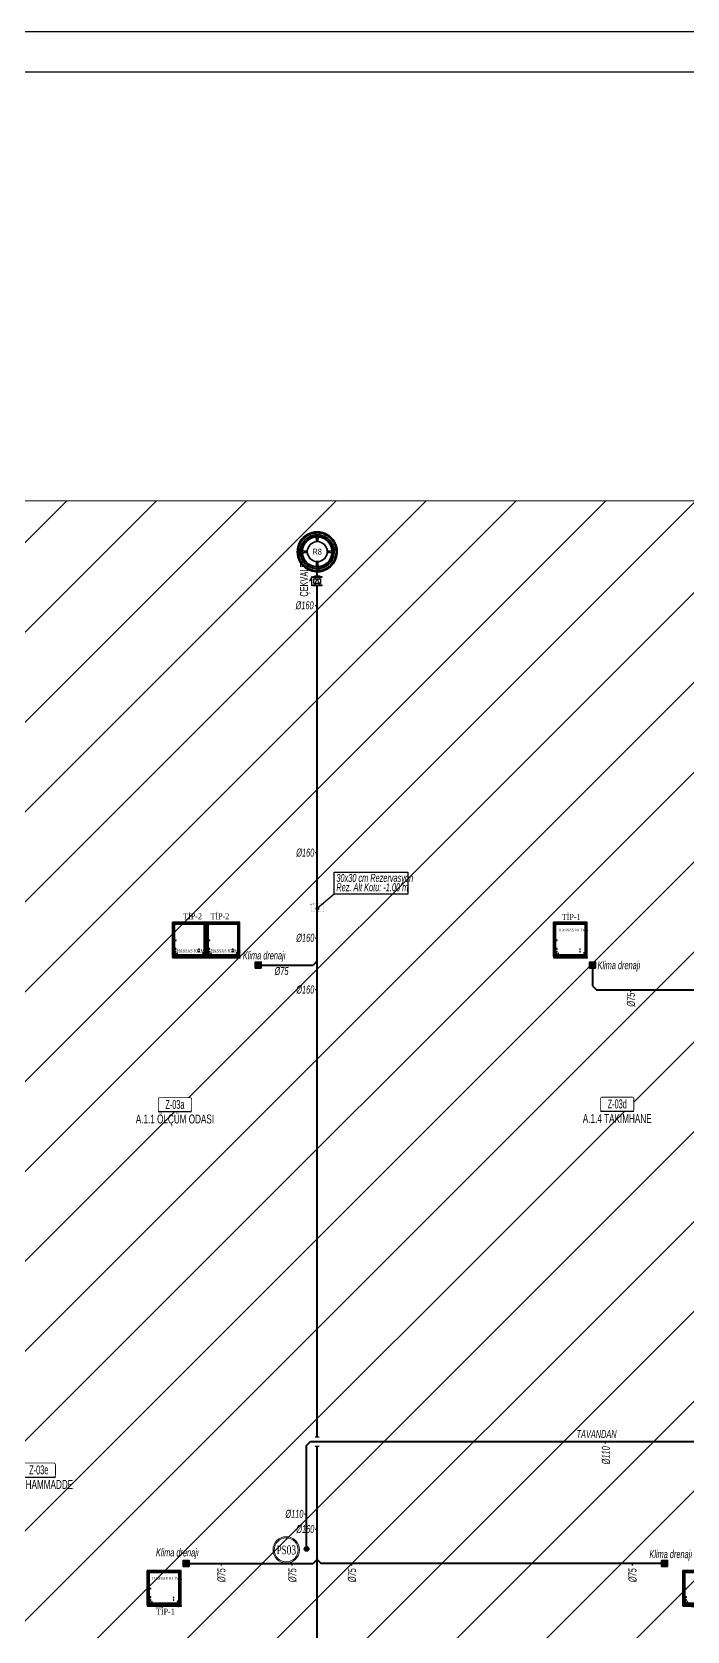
# Model space of a CAD drawing. Header units: centimetres. Extents: x 372964 to 529194, y 28783 to 59011.
# Drawn here: x 490377 to 492013, y 55016 to 59011 of the extents above; entities that cross this region are included whole.
import ezdxf
from ezdxf.enums import TextEntityAlignment as Align

# ---------------------------------------------------------------- set-up
doc = ezdxf.new("R2010")
doc.units = ezdxf.units.CM
doc.linetypes.add('DOT', pattern=[0.25, 0, -0.25])
doc.layers.get('0').update_dxf_attribs({"lineweight": 9})
for name, color, linetype in [('-M-MAHAL-DEBILER', 7, 'Continuous'), ('-M-MAHAL-ETIKET-NOT', 7, 'Continuous'), ('-M-MAHAL-ETIKET-NOTM', 7, 'Continuous'), ('-M-MAHAL-ETK-', 7, 'Continuous'), ('-M-MAHAL-HAVA-DEGISIM', 7, 'Continuous'), ('-M-MAHAL-NO', 7, 'Continuous'), ('-M-MAHAL-NOM', 7, 'Continuous')]:
    doc.layers.add(name, color=color, linetype=linetype)
for name, color, linetype, lineweight in [('0-KRCN REZ.', 4, 'Continuous', 30), ('0-KRCN-HVL-SANTRAL', 11, 'Continuous', 30), ('0-KRCN-SHT-PİSSU-BORU', 220, 'PISSU_LINE50', 40), ('0-KRCN-SHT-ROGAR', 151, 'Continuous', 35), ('0-KRCN-SHT-SÜZGEÇBANYO', 171, 'Continuous', 35), ('0-KRCN-SHT-YAZI-KOLADI-PİSSU', 1, 'Continuous', 35), ('0-KRCN-SHT-YAZI-ÇAP-PİSSU', 41, 'Continuous', 30), ('0-KRCN-SHT-ÇEKVALF', 4, 'Continuous', 25), ('0-KRCN-Z-ANTET', 71, 'Continuous', 30), ('0-MEKANİK İSTERLER', 6, 'Continuous', 25), ('0-MEKANİK NOTLAR', 4, 'Continuous', 25)]:
    doc.layers.add(name, color=color, linetype=linetype, lineweight=lineweight)
doc.styles.add('-M-ISSO-TEXT-TTF', font='ARIALN.TTF')
doc.styles.add('-M-MHLETK-NOT', font='romans.shx', dxfattribs={"width": 0.7})
doc.styles.add('-M-MHLETK-TEXT', font='ARIALN.TTF', dxfattribs={"width": 0.7})
doc.styles.add('MUF', font='isocpeur.ttf')
doc.styles.add('style2', font='ARIALN.TTF', dxfattribs={"height": 0.1})
doc.styles.add('TROMANT', font='arial.ttf', dxfattribs={"width": 0.8})
doc.styles.add('YAZI', font='times.ttf')
doc.styles.add('ÇAP-2', font='ARIALNBI.TTF')
doc.linetypes.add('PISSU_LINE50', pattern='A,50,-10,["C",MUF,S=10,R=0,X=1,Y=-5],0', length=60)

# ---------------------------------------------------------------- blocks, each defined once
blk = doc.blocks.new('M-MHLETK-YNG')
at = {"layer": '-M-MAHAL-ETIKET-NOTM', "color": 3, "style": '-M-ISSO-TEXT-TTF', "width": 0.8, "flags": 8}
blk.add_attdef('MAH-ADI2', text='', height=1.11, dxfattribs=at).set_placement((0, -2.55), align=Align.MIDDLE_CENTER)
at = {"layer": '-M-MAHAL-HAVA-DEGISIM', "style": '-M-MHLETK-NOT', "width": 0.5, "flags": 8}
blk.add_attdef('HAVADEG', text='', height=0.6, dxfattribs=at).set_placement((0, 3.61), align=Align.MIDDLE_CENTER)
blk.add_wipeout([(-2.08, 1.74), (2.08, 1.74), (2.08, 0), (-2.08, 0)]).dxf.layer = '-M-MAHAL-ETK-'
at = {"layer": '-M-MAHAL-ETK-', "color": 0}
for p, q in [((-2.08, 0), (2.08, 0)), ((-1.16, 0), (-1.16, 0))]:
    blk.add_line(p, q, dxfattribs=at)
blk.add_lwpolyline([(-1.88, 1.74, 0.1, 0.1, 0), (1.88, 1.74, 0.1, 0.1, -0.414214), (2.08, 1.54, 0.1, 0.1, 0), (2.08, 0.2, 0.1, 0.1, -0.414214), (1.88, 0, 0.1, 0.1, 0), (-1.88, 0, 0.1, 0.1, -0.414214), (-2.08, 0.2, 0.1, 0.1, 0), (-2.08, 1.54, 0.1, 0.1, -0.414214)], format="xyseb", close=True, dxfattribs=at)
at = {"layer": '-M-MAHAL-DEBILER', "color": 4, "style": '-M-MHLETK-NOT', "width": 0.5, "flags": 8}
blk.add_attdef('DEBIS', text='', height=0.4, dxfattribs=at).set_placement((-2.17, 2.15), align=Align.MIDDLE_CENTER)
at = {"layer": '-M-MAHAL-DEBILER', "color": 191, "style": '-M-MHLETK-NOT', "width": 0.5, "flags": 8}
blk.add_attdef('DEBIR', text='', height=0.4, dxfattribs=at).set_placement((-1.61, 2.15), align=Align.MIDDLE_CENTER)
at = {"layer": '-M-MAHAL-DEBILER', "color": 31, "style": '-M-MHLETK-NOT', "width": 0.5, "flags": 8}
blk.add_attdef('DEBIF', text='', height=0.4, dxfattribs=at).set_placement((1.59, 2.15), align=Align.MIDDLE_CENTER)
at = {"layer": '-M-MAHAL-DEBILER', "color": 1, "style": '-M-MHLETK-NOT', "width": 0.5, "flags": 8}
blk.add_attdef('DEBIE', text='', height=0.4, dxfattribs=at).set_placement((2.32, 2.15), align=Align.MIDDLE_CENTER)
at = {"layer": '-M-MAHAL-ETIKET-NOT', "color": 3}
for tag, height, style, width, flags, p in [('KIS', 0.04, '-M-MHLETK-NOT', 0.5, 9, (-2.59, 1.62)), ('ALAN', 0.04, '-M-MHLETK-NOT', 0.5, 9, (-2.58, 1.56)), ('RH', 0.04, '-M-MHLETK-NOT', 0.5, 9, (-2.39, 1.62)), ('YUKSEKLIK', 0.04, '-M-MHLETK-NOT', 0.5, 9, (-2.32, 1.56)), ('YAZ', 0.04, '-M-MHLETK-NOT', 0.5, 9, (-2.18, 1.62)), ('MAH-ADI', 1.11, '-M-ISSO-TEXT-TTF', 0.8, 8, (0, -0.93))]:
    blk.add_attdef(tag, text='', height=height, dxfattribs=dict(at, style=style, width=width, flags=flags)).set_placement(p, align=Align.MIDDLE_CENTER)
at = {"layer": '-M-MAHAL-ETIKET-NOT', "color": 3, "style": '-M-MHLETK-NOT', "width": 0.5, "flags": 9}
for tag, p, height in [('HL', (-2.62, 1.49), 0.0286), ('KLKTR', (-2.62, 1.42), 0.04), ('RDY-BOY1', (-2.61, 1.37), 0.0286), ('RDY-BOY2', (-2.61, 1.32), 0.0286), ('RDY-BOY3', (-2.61, 1.27), 0.0286), ('RDY-BOY4', (-2.61, 1.22), 0.0286), ('KON-BOY1', (-2.61, 1.14), 0.0286), ('KON-BOY2', (-2.61, 1.09), 0.0286), ('KON-BOY3', (-2.61, 1.04), 0.0286), ('FCU-TIP1', (-2.61, 0.96), 0.0286), ('FCU-TIP2', (-2.61, 0.91), 0.0286), ('FCU-TIP3', (-2.61, 0.86), 0.0286), ('VRV-TIP1', (-2.61, 0.76), 0.0286), ('VRV-TIP2', (-2.61, 0.71), 0.0286), ('HLA', (-2.52, 1.49), 0.0286), ('FCU-ADET1', (-2.52, 0.96), 0.0286), ('FCU-ADET2', (-2.52, 0.91), 0.0286), ('FCU-ADET3', (-2.52, 0.86), 0.0286), ('VRV-ADET1', (-2.52, 0.76), 0.0286), ('VRV-ADET2', (-2.52, 0.71), 0.0286), ('RDY-TIP1', (-2.5, 1.37), 0.0286), ('RDY-TIP2', (-2.5, 1.32), 0.0286), ('RDY-TIP3', (-2.5, 1.27), 0.0286), ('RDY-TIP4', (-2.5, 1.22), 0.0286), ('KON-TIP1', (-2.5, 1.14), 0.0286), ('KON-TIP2', (-2.5, 1.09), 0.0286), ('KON-TIP3', (-2.5, 1.04), 0.0286), ('FCU-KAP1', (-2.4, 0.96), 0.0286), ('FCU-KAP2', (-2.4, 0.91), 0.0286), ('FCU-KAP3', (-2.4, 0.86), 0.0286), ('VRV-KAP1', (-2.4, 0.76), 0.0286), ('VRV-KAP2', (-2.4, 0.71), 0.0286), ('RDY-ADET1', (-2.39, 1.37), 0.0286), ('RDY-ADET2', (-2.39, 1.32), 0.0286), ('RDY-ADET3', (-2.39, 1.27), 0.0286), ('RDY-ADET4', (-2.39, 1.22), 0.0286), ('KON-ADET1', (-2.39, 1.14), 0.0286), ('KON-ADET2', (-2.39, 1.09), 0.0286), ('KON-ADET3', (-2.39, 1.04), 0.0286), ('FCU-DUY1', (-2.27, 0.96), 0.0286), ('FCU-DUY2', (-2.27, 0.91), 0.0286), ('FCU-DUY3', (-2.27, 0.86), 0.0286), ('VRV-DUY1', (-2.27, 0.76), 0.0286), ('VRV-DUY2', (-2.27, 0.71), 0.0286), ('RDY-ISI1', (-2.27, 1.37), 0.0286), ('RDY-ISI2', (-2.27, 1.32), 0.0286), ('RDY-ISI3', (-2.27, 1.27), 0.0286), ('RDY-ISI4', (-2.27, 1.22), 0.0286), ('KON-ISI1', (-2.27, 1.14), 0.0286), ('KON-ISI2', (-2.27, 1.09), 0.0286), ('KON-ISI3', (-2.27, 1.04), 0.0286), ('SHG', (-2.23, 1.49), 0.0286), ('AHU', (-2.23, 1.44), 0.0286), ('FCU-SOG1', (-2.15, 0.96), 0.0286), ('FCU-SOG2', (-2.15, 0.91), 0.0286), ('FCU-SOG3', (-2.15, 0.86), 0.0286), ('VRV-SOG1', (-2.15, 0.76), 0.0286), ('VRV-SOG2', (-2.15, 0.71), 0.0286), ('LHG', (-2.13, 1.49), 0.0286), ('RDY-BNP1', (-2.1, 1.37), 0.0286), ('RDY-BNP2', (-2.1, 1.32), 0.0286), ('RDY-BNP3', (-2.1, 1.27), 0.0286), ('RDY-BNP4', (-2.1, 1.22), 0.0286), ('KON-BNP1', (-2.1, 1.14), 0.0286), ('KON-BNP2', (-2.1, 1.09), 0.0286), ('KON-BNP3', (-2.1, 1.04), 0.0286), ('HG', (-2.04, 1.49), 0.0286), ('FCU-ISI1', (-2.04, 0.96), 0.0286), ('FCU-ISI2', (-2.04, 0.91), 0.0286), ('FCU-ISI3', (-2.04, 0.86), 0.0286), ('VRV-ISI1', (-2.04, 0.76), 0.0286), ('VRV-ISI2', (-2.04, 0.71), 0.0286), ('HGA', (-1.96, 1.49), 0.0286), ('EF', (-1.96, 1.44), 0.0286), ('RDY-BNK1', (-1.96, 1.37), 0.0286), ('RDY-BNK2', (-1.96, 1.32), 0.0286), ('RDY-BNK3', (-1.96, 1.27), 0.0286), ('RDY-BNK4', (-1.96, 1.22), 0.0286), ('KON-BNK1', (-1.96, 1.14), 0.0286), ('KON-BNK2', (-1.96, 1.09), 0.0286), ('KON-BNK3', (-1.96, 1.04), 0.0286), ('FCU-DEBI1', (-1.95, 0.96), 0.0286), ('FCU-DEBI2', (-1.95, 0.91), 0.0286), ('FCU-DEBI3', (-1.95, 0.86), 0.0286), ('VRV-DEBI1', (-1.95, 0.76), 0.0286), ('VRV-DEBI2', (-1.95, 0.71), 0.0286), ('FCU-BNP1', (-1.83, 0.96), 0.0286), ('FCU-BNP2', (-1.83, 0.91), 0.0286), ('FCU-BNP3', (-1.83, 0.86), 0.0286), ('VRV-BNP1', (-1.83, 0.76), 0.0286), ('VRV-BNP2', (-1.83, 0.71), 0.0286), ('FCU-BNK1', (-1.61, 0.96), 0.0286), ('FCU-BNK2', (-1.61, 0.91), 0.0286), ('FCU-BNK3', (-1.61, 0.86), 0.0286), ('VRV-BNK1', (-1.61, 0.76), 0.0286), ('VRV-BNK2', (-1.61, 0.71), 0.0286)]:
    blk.add_attdef(tag, p, '', height=height, dxfattribs=at)
at = {"layer": '-M-MAHAL-HAVA-DEGISIM', "style": '-M-MHLETK-NOT', "width": 0.5, "flags": 8}
blk.add_attdef('HAVA', text='', height=0.6, dxfattribs=at).set_placement((0, 2.4), align=Align.MIDDLE_CENTER)
at = {"layer": '-M-MAHAL-NO', "color": 7, "style": '-M-MHLETK-TEXT', "width": 0.6, "flags": 8}
blk.add_attdef('MAH-NO', text='', height=1.11, dxfattribs=at).set_placement((0, 0.89), align=Align.MIDDLE_CENTER)
at = {"layer": '-M-MAHAL-NOM', "color": 7, "style": '-M-MHLETK-TEXT', "width": 0.6, "flags": 8}
blk.add_attdef('MAH-NOM', text='', height=1.11, dxfattribs=at).set_placement((0, 0.89), align=Align.MIDDLE_CENTER)
blk = doc.blocks.new('G$CD316F46C')
at = {"layer": '0-KRCN-SHT-ROGAR'}
for p, q in [((-26.1, 37.9), (-27.8, 40.4)), ((-24.8, 38.7), (-26.4, 41.3)), ((-22, 40.4), (-23.4, 43)), ((-20.6, 41.1), (-22, 43.8)), ((-17.7, 42.4), (-18.9, 45.2)), ((-16.3, 43), (-17.3, 45.8)), ((-13.2, 44), (-14.1, 46.9)), ((-11.7, 44.4), (-12.5, 47.4)), ((-8.6, 45.1), (-9.1, 48.1)), ((-7.1, 45.4), (-7.5, 48.4)), ((-3.9, 45.8), (-4.1, 48.8)), ((-2.3, 45.9), (-2.5, 48.9)), ((0.9, 45.9), (1, 48.9)), ((2.4, 45.8), (2.6, 48.8)), ((5.6, 45.5), (6, 48.5)), ((7.2, 45.3), (7.6, 48.3)), ((10.3, 44.7), (11, 47.6)), ((11.8, 44.3), (12.6, 47.2)), ((14.9, 43.3), (15.9, 46.2)), ((16.3, 42.8), (17.4, 45.6)), ((19.3, 41.5), (20.6, 44.2)), ((20.7, 40.8), (22, 43.5)), ((23.5, 39.2), (25, 41.8)), ((24.8, 38.4), (26.4, 40.9)), ((-45.7, 2.7), (-48.7, 2.8)), ((-45.6, 4.2), (-48.6, 4.5)), ((-45.2, 7.4), (-48.2, 7.9)), ((-44.9, 8.9), (-47.9, 9.5)), ((-44.2, 12.1), (-47.1, 12.8)), ((-43.8, 13.5), (-46.7, 14.4)), ((-42.8, 16.6), (-45.6, 17.7)), ((-42.2, 18), (-45, 19.2)), ((-40.8, 20.9), (-43.5, 22.3)), ((-40.1, 22.3), (-42.8, 23.8)), ((-39.1, 24.2), (-41.6, 25.7)), ((-38.2, 25.5), (-40.7, 27.1)), ((-36.4, 28.1), (-38.8, 29.9)), ((-35.4, 29.3), (-37.7, 31.2)), ((-33.3, 31.7), (-35.5, 33.8)), ((-32.2, 32.8), (-34.3, 35)), ((-29.8, 35), (-31.8, 37.3)), ((-28.6, 36), (-30.5, 38.3)), ((27.4, 36.6), (29.2, 38.9)), ((28.6, 35.6), (30.5, 37.9)), ((31, 33.5), (33.1, 35.7)), ((32.1, 32.4), (34.3, 34.5)), ((34.3, 30), (36.6, 32)), ((35.3, 28.8), (37.6, 30.7)), ((37.2, 26.2), (39.7, 28)), ((38.1, 25), (40.6, 26.6)), ((39.7, 22.2), (42.3, 23.6)), ((40.4, 20.8), (43.1, 22.2)), ((41.7, 17.9), (44.5, 19.1)), ((42.3, 16.5), (45.1, 17.5)), ((43.3, 13.4), (46.2, 14.3)), ((43.8, 11.9), (46.7, 12.7)), ((44.5, 8.8), (47.4, 9.3)), ((44.7, 7.3), (47.7, 7.7)), ((45.1, 4.1), (48.1, 4.3)), ((45.2, 2.5), (48.2, 2.7)), ((-45.7, -0.6), (-48.7, -0.6)), ((-45.7, -2.1), (-48.7, -2.3)), ((-45.4, -5.3), (-48.4, -5.7)), ((-45.1, -6.8), (-48.1, -7.3)), ((-44.5, -10), (-47.5, -10.7)), ((-44.1, -11.5), (-47, -12.3)), ((-43.2, -14.6), (-46, -15.5)), ((-42.7, -16), (-45.5, -17.1)), ((-41.4, -19), (-44.1, -20.2)), ((-40.7, -20.3), (-43.4, -21.7)), ((-39.1, -23.2), (-41.7, -24.7)), ((-38.3, -24.5), (-40.8, -26.1)), ((-36.5, -27.1), (-38.9, -28.9)), ((-35.5, -28.3), (-37.8, -30.2)), ((-33.4, -30.7), (-35.6, -32.8)), ((-32.3, -31.8), (-34.4, -34)), ((-29.9, -34), (-31.9, -36.3)), ((-28.8, -35), (-30.6, -37.4)), ((-26.2, -36.9), (-27.9, -39.4)), ((-24.9, -37.8), (-26.5, -40.3)), ((-22.1, -39.4), (-23.6, -42.1)), ((23.3, -38.4), (24.9, -41)), ((24.7, -37.6), (26.3, -40.1)), ((27.3, -35.8), (29.1, -38.2)), ((28.5, -34.8), (30.4, -37.1)), ((30.9, -32.7), (33, -34.9)), ((32, -31.6), (34.2, -33.7)), ((34.2, -29.3), (36.5, -31.2)), ((35.2, -28.1), (37.5, -30)), ((37.1, -25.5), (39.6, -27.2)), ((38, -24.2), (40.5, -25.8)), ((40.1, -20.5), (42.8, -21.9)), ((40.8, -19.1), (43.5, -20.4)), ((42.1, -16.1), (44.9, -17.2)), ((42.6, -14.7), (45.5, -15.7)), ((43.6, -11.6), (46.5, -12.4)), ((44, -10.1), (46.9, -10.8)), ((44.6, -7), (47.6, -7.5)), ((44.8, -5.4), (47.8, -5.8)), ((45.2, -0.7), (48.2, -0.8)), ((45.2, -2.2), (48.2, -2.4)), ((-20.8, -40.2), (-22.1, -42.8)), ((-17.8, -41.5), (-19, -44.3)), ((-16.4, -42.1), (-17.5, -44.9)), ((-13.4, -43.1), (-14.2, -46)), ((-11.9, -43.5), (-12.6, -46.4)), ((-8.7, -44.2), (-9.3, -47.2)), ((-7.2, -44.5), (-7.7, -47.5)), ((-4, -44.9), (-4.3, -47.9)), ((-2.5, -45), (-2.6, -48)), ((0.7, -45), (0.8, -48)), ((2.3, -45), (2.5, -48)), ((5.5, -44.7), (5.9, -47.7)), ((7, -44.5), (7.5, -47.4)), ((10.2, -43.8), (10.9, -46.8)), ((11.7, -43.5), (12.5, -46.4)), ((14.7, -42.5), (15.7, -45.3)), ((16.2, -42), (17.3, -44.8)), ((19.1, -40.7), (20.4, -43.4)), ((20.5, -40), (21.9, -42.7))]:
    blk.add_line(p, q, dxfattribs=at)
at = {"layer": '0-KRCN-SHT-ROGAR', "color": 120}
for p, q in [((-24.9, 2), (-32.9, 2)), ((-1.7, 24.9), (-1.7, 33.1)), ((1.4, 25), (1.4, 33.1)), ((24.9, 1.9), (32.4, 1.9)), ((-25, -1.1), (-32.9, -1.1)), ((-1.8, -24.9), (-1.8, -32.2)), ((1.3, -25), (1.3, -32.2)), ((25, -1.2), (32.4, -1.2))]:
    blk.add_line(p, q, dxfattribs=at)
blk.add_circle((0, 0), 25, dxfattribs=at)
at = {"layer": '0-KRCN-SHT-ROGAR'}
for radius, start, end in [(50, 329.911, 149.911), (42.5, 329.911, 149.911), (48.5, 122.6265, 124.5734), (48.5, 116.6265, 118.5734), (48.5, 110.6265, 112.5734), (48.5, 104.6265, 106.5734), (48.5, 98.6265, 100.5734), (48.5, 92.6265, 94.5734), (48.5, 86.6265, 88.5734), (48.5, 80.6265, 82.5734), (48.5, 74.6265, 76.5734), (48.5, 68.6265, 70.5734), (48.5, 62.6265, 64.5734), (48.5, 56.6265, 58.5734), (50, 149.911, 329.911), (48.5, 175.2486, 177.1955), (48.5, 169.2486, 171.1955), (48.5, 163.2486, 165.1955), (48.5, 157.2486, 159.1955), (48.5, 151.2486, 153.1955), (42.5, 149.911, 329.911), (48.5, 146.6265, 148.5734), (38.7, 149.911, 329.911), (48.5, 140.6265, 142.5734), (37.2, 149.911, 329.911), (48.5, 134.6265, 136.5734), (48.5, 128.6265, 130.5734), (48.5, 50.6265, 52.5734), (48.5, 44.6265, 46.5734), (48.5, 38.6265, 40.5734), (48.5, 32.6265, 34.5734), (48.5, 26.6265, 28.5734), (48.5, 20.6265, 22.5734), (48.5, 14.6265, 16.5734), (48.5, 8.6265, 10.5734), (48.5, 2.6265, 4.5734), (48.5, 181.2486, 183.1955), (48.5, 187.2486, 189.1955), (48.5, 193.2486, 195.1955), (48.5, 199.2486, 201.1955), (48.5, 205.2486, 207.1955), (48.5, 211.2486, 213.1955), (48.5, 217.2486, 219.1955), (48.5, 223.2486, 225.1955), (48.5, 229.2486, 231.1955), (48.5, 235.2486, 237.1955), (48.5, 307.2486, 309.1955), (48.5, 313.2486, 315.1955), (48.5, 319.2486, 321.1955), (48.5, 325.2486, 327.1955), (48.5, 332.6265, 334.5734), (48.5, 338.6265, 340.5734), (48.5, 344.6265, 346.5734), (48.5, 350.6265, 352.5734), (48.5, 356.6265, 358.5734), (48.5, 241.2486, 243.1955), (48.5, 247.2486, 249.1955), (48.5, 253.2486, 255.1955), (48.5, 259.2486, 261.1955), (48.5, 265.2486, 267.1955), (48.5, 271.2486, 273.1955), (48.5, 277.2486, 279.1955), (48.5, 283.2486, 285.1955), (48.5, 289.2486, 291.1955), (48.5, 295.2486, 297.1955), (48.5, 301.2486, 303.1955)]:
    blk.add_arc((-0.3, 0.4), radius, start, end, dxfattribs=at)
at = {"layer": '0-KRCN-SHT-ROGAR', "color": 120}
for centre, radius, start, end in [((-32.9, 6.5), 4.52, 198.0512, 269.911), ((-0.3, 0.4), 38.7, 329.911, 149.911), ((-0.3, 0.4), 37.2, 329.911, 149.911), ((-6.2, 33.1), 4.52, 359.911, 71.7708), ((5.9, 33), 4.52, 108.3327, 179.911), ((32.4, 6.4), 4.52, 269.911, 341.7708), ((-32.9, -5.6), 4.52, 89.911, 161.4893), ((-6.3, -32.2), 4.52, 288.0512, 359.911), ((5.8, -32.2), 4.52, 179.911, 251.4893), ((32.4, -5.7), 4.52, 18.3327, 89.911)]:
    blk.add_arc(centre, radius, start, end, dxfattribs=at)
blk = doc.blocks.new('G$CAA6DA624')
at = {"layer": '0-KRCN-SHT-YAZI-ÇAP-PİSSU', "linetype": 'Continuous'}
blk.add_lwpolyline([(0, 54.6), (184, 54.6), (184, -0.1), (0, 0)], close=True, dxfattribs=at)
at = {"layer": '0-KRCN-SHT-YAZI-ÇAP-PİSSU', "linetype": 'Continuous', "style": 'ÇAP-2', "width": 0.7}
for s, p in [('30x30 cm Rezervasyon', (5.1, 30.7)), ('Rez. Alt Kotu: -1.00 m', (5.1, 7.4))]:
    blk.add_text(s, height=20, dxfattribs=at).set_placement(p)
blk = doc.blocks.new('G$CADAFA931')
blk.add_wipeout([(-2, 4.8), (-1.7, 4.8), (-1.7, 7.5), (0, 7.5), (0, 3.7), (2.2, 3.7), (2.2, 5.6), (9.8, 5.6), (9.8, 3.7), (12, 3.7), (12, 7.5), (13.7, 7.5), (13.7, 4.8), (14, 4.8), (14, -4.8), (13.7, -4.8), (13.7, -7.5), (12, -7.5), (12, -3.7), (9.8, -3.7), (9.8, -5.6), (2.2, -5.6), (2.2, -3.7), (0, -3.7), (0, -7.5), (-1.7, -7.5), (-1.7, -4.8), (-2, -4.8)]).dxf.layer = '0-KRCN-SHT-ÇEKVALF'
at = {"layer": '0-KRCN-SHT-ÇEKVALF'}
for p, q in [((2.2, 3.7), (0, 3.7)), ((2.2, 3.7), (9.8, 0)), ((9.8, 0), (2.2, -3.7)), ((12, 3.7), (9.8, 3.7)), ((-1.7, -9.2), (13.7, -9.2)), ((2.2, -3.7), (0, -3.7)), ((13.7, -9.2), (5.5, -12.8)), ((9.8, 0), (9.8, 0)), ((12, -3.7), (9.8, -3.7))]:
    blk.add_line(p, q, dxfattribs=at)
for points in [[(-1.7, 4.8), (-2, 4.8), (-2, -4.8), (-1.7, -4.8)], [(5.2, -5.6), (9.8, -5.6), (9.8, 5.6), (2.2, 5.6), (2.2, -5.6), (5.2, -5.6)], [(13.7, 4.8), (14, 4.8), (14, -4.8), (13.7, -4.8)]]:
    blk.add_lwpolyline(points, dxfattribs=at)
for points in [[(-1.7, 7.5), (-1.7, -7.5), (0, -7.5), (0, 7.5)], [(12, 7.5), (12, -7.5), (13.7, -7.5), (13.7, 7.5)]]:
    blk.add_lwpolyline(points, close=True, dxfattribs=at)
blk = doc.blocks.new('A$C354C280E')
at = {"layer": '0-KRCN-SHT-YAZI-KOLADI-PİSSU', "color": 6, "lineweight": 20}
for radius in [22, 20]:
    blk.add_circle((0, 0), radius, dxfattribs=at)
at = {"layer": '0-KRCN-SHT-YAZI-KOLADI-PİSSU', "color": 6, "style": 'YAZI', "width": 0.7}
blk.add_text('PS', height=14, rotation=360, dxfattribs=at).set_placement((0.6, 0), align=Align.MIDDLE_RIGHT)
blk.add_attdef('99', text='', height=14, rotation=360, dxfattribs=at).set_placement((0.6, 0), align=Align.MIDDLE_LEFT)
blk = doc.blocks.new('SE2')
at = {"layer": '0-KRCN-HVL-SANTRAL', "color": 7, "linetype": 'Continuous'}
for p, q in [((270.7, 172.9), (270.7, 258.3)), ((270.7, 258.3), (270.9, 258.3)), ((273, 258.5), (270.9, 258.5)), ((270.9, 258.5), (270.9, 258.4)), ((273, 258.4), (270.9, 258.4)), ((270.9, 258.3), (270.9, 258.3)), ((270.9, 258.3), (273, 258.3)), ((270.9, 172.9), (270.9, 258.3)), ((273, 258.3), (273, 254.7)), ((273, 254.7), (273, 254.7)), ((273, 254.7), (273, 254.7)), ((273, 254.7), (273.2, 254.7)), ((273, 176.2), (273, 254.7)), ((273.1, 254.8), (273.1, 258.3)), ((273.1, 254.8), (273.2, 254.8)), ((273.2, 258.3), (273.3, 258.3)), ((273.2, 254.8), (273.2, 258.3)), ((273.2, 256.8), (273.3, 256.8)), ((273.9, 256.3), (273.2, 256.3)), ((352.7, 255.9), (273.2, 255.9)), ((273.2, 254.7), (273.2, 254.8)), ((273.2, 254.7), (273.2, 176.2)), ((275.8, 253.3), (273.2, 253.3)), ((273.3, 256.8), (273.3, 258.3)), ((352.6, 258.3), (273.3, 258.3)), ((273.3, 258.3), (273.3, 256.8)), ((352.6, 256.8), (273.3, 256.8)), ((273.4, 258.5), (352.5, 258.5)), ((273.4, 256.6), (273.4, 256.6)), ((352.5, 256.6), (273.4, 256.6)), ((275.9, 253.3), (273.6, 253.3)), ((273.6, 253.3), (273.6, 177.3)), ((273.9, 256.5), (273.9, 256.6)), ((351.9, 256.5), (273.9, 256.5)), ((273.9, 256.2), (273.9, 256.5)), ((351.9, 256.2), (273.9, 256.2)), ((274.2, 256.6), (274.2, 256.5)), ((274.2, 256.5), (351.6, 256.5)), ((276.1, 254), (275.8, 254)), ((275.8, 254), (275.8, 253.3)), ((275.9, 177.3), (275.9, 253.3)), ((276.1, 253.7), (276.1, 254)), ((276.1, 253.7), (349.7, 253.7)), ((276.1, 253.3), (276.1, 253.7)), ((349.7, 253.3), (276.1, 253.3)), ((349.7, 254), (350, 254)), ((349.7, 253.7), (349.7, 254)), ((349.7, 253.3), (349.7, 253.7)), ((352.3, 253.3), (349.9, 253.3)), ((349.9, 253.3), (349.9, 177.3)), ((350, 254), (350, 253.3)), ((352.7, 253.3), (350, 253.3)), ((351.6, 256.5), (351.6, 256.6)), ((351.9, 256.6), (351.9, 256.5)), ((351.9, 256.2), (351.9, 256.5)), ((352.7, 256.3), (351.9, 256.3)), ((352.3, 177.3), (352.3, 253.3)), ((352.5, 256.6), (352.5, 256.6)), ((352.7, 258.3), (352.6, 258.3)), ((352.6, 258.3), (352.6, 256.8)), ((352.6, 256.8), (352.6, 258.3)), ((352.7, 256.8), (352.6, 256.8)), ((352.7, 254.8), (352.7, 258.3)), ((352.7, 254.7), (352.7, 254.8)), ((352.8, 254.8), (352.7, 254.8)), ((352.9, 254.7), (352.7, 254.7)), ((352.7, 254.7), (352.7, 176.2)), ((354.9, 258.3), (352.8, 258.3)), ((352.8, 258.3), (352.8, 254.7)), ((352.8, 254.8), (352.8, 258.3)), ((352.9, 254.7), (352.8, 254.7)), ((352.9, 258.5), (354.9, 258.5)), ((352.9, 258.4), (354.9, 258.4)), ((352.9, 254.7), (352.9, 254.7)), ((352.9, 176.2), (352.9, 254.7)), ((354.9, 258.5), (354.9, 258.4)), ((354.9, 172.9), (354.9, 258.3)), ((354.9, 258.3), (354.9, 258.3)), ((355.1, 258.3), (354.9, 258.3)), ((355.1, 172.9), (355.1, 258.3)), ((270.7, 172.9), (270.9, 172.9)), ((270.9, 172.8), (270.9, 172.9)), ((270.9, 172.8), (272.7, 172.8)), ((270.9, 172.7), (270.9, 172.8)), ((272.8, 172.8), (270.9, 172.8)), ((270.9, 172.7), (272.7, 172.7)), ((272.8, 174.5), (272.8, 172.8)), ((273.2, 174.5), (272.8, 174.5)), ((272.8, 174.4), (273.8, 174.3)), ((273, 174.3), (272.8, 174.3)), ((273.7, 174.3), (272.8, 174.3)), ((272.8, 172.9), (272.8, 174.1)), ((272.9, 172.9), (272.9, 174.1)), ((273, 176.2), (273.2, 176.2)), ((273, 176.2), (273, 176.2)), ((273.2, 176.2), (273, 176.2)), ((273, 174.3), (273.6, 174.3)), ((273, 174.2), (273.6, 174.2)), ((273.2, 177.3), (275.8, 177.3)), ((273.2, 176.2), (273.2, 176.2)), ((273.2, 176.2), (273.2, 174.5)), ((273.2, 174.8), (274, 174.7)), ((273.2, 173.5), (273.2, 171.9)), ((273.3, 173.5), (273.3, 171.9)), ((273.3, 171.8), (275.3, 169.5)), ((274, 173.7), (273.4, 173.7)), ((274, 173.6), (273.4, 173.6)), ((274.2, 173.5), (273.4, 173.5)), ((273.4, 173.5), (273.4, 171.9)), ((273.4, 171.9), (275.4, 169.6)), ((273.4, 171.9), (275.4, 169.7)), ((273.5, 173.8), (273.5, 173.7)), ((352.3, 173.8), (273.5, 173.8)), ((273.6, 177.3), (275.9, 177.3)), ((273.7, 174.3), (273.6, 174.3)), ((273.6, 174.3), (273.6, 174.2)), ((273.8, 173.5), (274, 173.5)), ((274, 174.7), (273.9, 174.4)), ((274, 174.7), (274.2, 174.7)), ((274, 173.6), (274, 173.7)), ((274, 173.7), (274.2, 173.7)), ((274, 173.5), (274, 173.6)), ((274.1, 173.5), (274.1, 173.6)), ((274.2, 173.6), (274.1, 173.6)), ((274.2, 174.7), (352.7, 174.7)), ((274.2, 174.7), (275, 174.7)), ((274.2, 174.7), (274.2, 174.5)), ((351.7, 174.5), (274.2, 174.5)), ((274.2, 174.5), (274.2, 174.5)), ((274.2, 173.7), (351.7, 173.7)), ((274.2, 173.7), (274.2, 173.5)), ((274.2, 173.5), (274.2, 173.5)), ((274.2, 173.5), (274.2, 173.5)), ((274.2, 173.5), (274.2, 173.5)), ((351.7, 173.5), (274.2, 173.5)), ((275, 174.5), (275, 174.7)), ((275.4, 174.5), (275.5, 174.5)), ((275.4, 169.7), (275.5, 169.7)), ((275.5, 169.7), (275.5, 169.7)), ((275.5, 169.7), (350.4, 169.7)), ((275.5, 169.7), (275.5, 169.5)), ((275.5, 169.6), (275.5, 169.6)), ((275.5, 169.6), (275.5, 169.5)), ((275.5, 169.5), (275.5, 169.5)), ((350.4, 169.5), (275.5, 169.5)), ((275.8, 176.6), (275.8, 177.3)), ((276.1, 176.6), (275.8, 176.6)), ((275.8, 169.5), (275.8, 169.3)), ((278.6, 169.3), (275.8, 169.3)), ((275.8, 169.3), (278.6, 169.3)), ((275.8, 169.3), (276.1, 169)), ((276.1, 177.3), (349.7, 177.3)), ((276.1, 177.3), (276.1, 176.9)), ((276.1, 176.9), (276.1, 176.6)), ((349.7, 176.9), (276.1, 176.9)), ((278.3, 169), (276.1, 169)), ((276.2, 169), (278.3, 169)), ((278.3, 169), (278.6, 169.3)), ((278.6, 169.3), (278.6, 169.5)), ((315.3, 169.5), (315.3, 169)), ((315.9, 169), (315.3, 169)), ((315.9, 169), (315.9, 169.5)), ((333.4, 169), (315.9, 169)), ((333.4, 169.5), (333.4, 169)), ((334, 169), (333.4, 169)), ((334, 169), (334, 169.5)), ((349.7, 177.3), (349.7, 176.9)), ((349.7, 176.9), (349.7, 176.6)), ((349.7, 176.6), (350, 176.6)), ((349.9, 177.3), (352.3, 177.3)), ((350, 177.3), (352.7, 177.3)), ((350, 176.6), (350, 177.3)), ((350.4, 169.7), (350.4, 169.5)), ((350.4, 169.7), (350.4, 169.7)), ((350.4, 169.7), (350.5, 169.7)), ((350.4, 169.6), (350.4, 169.5)), ((350.4, 169.6), (350.4, 169.6)), ((350.4, 169.5), (350.4, 169.5)), ((350.5, 169.6), (352.5, 171.9)), ((350.5, 169.7), (352.5, 171.9)), ((350.5, 169.5), (352.6, 171.8)), ((351, 170.2), (351, 170.3)), ((351.7, 169.6), (351.1, 170.2)), ((351.2, 170.3), (351.4, 170.1)), ((352.4, 169.6), (351.4, 170.5)), ((351.4, 170.1), (351.6, 170.3)), ((351.7, 173.5), (351.7, 173.7)), ((351.7, 173.7), (351.8, 173.7)), ((351.7, 173.5), (351.7, 173.6)), ((351.7, 173.6), (351.7, 173.6)), ((352.5, 173.5), (351.7, 173.5)), ((351.7, 173.5), (351.7, 173.5)), ((351.7, 173.5), (351.7, 173.5)), ((351.7, 173.5), (351.7, 173.5)), ((352, 169.9), (351.7, 169.6)), ((351.7, 169.6), (352, 169.9)), ((351.7, 169.6), (351.7, 169.6)), ((352.4, 173.7), (351.8, 173.7)), ((351.8, 173.6), (351.8, 173.7)), ((352.4, 173.6), (351.8, 173.6)), ((351.8, 173.5), (351.8, 173.6)), ((351.8, 173.5), (352, 173.5)), ((352, 171.3), (351.9, 171.3)), ((352, 171.3), (352, 171.3)), ((352.1, 174.3), (352.2, 174.3)), ((352.2, 174.3), (352.2, 174.2)), ((352.2, 174.3), (352.8, 174.3)), ((352.2, 174.2), (352.8, 174.2)), ((352.3, 173.8), (352.3, 173.7)), ((352.4, 171.6), (352.6, 171.4)), ((352.5, 171.9), (352.5, 173.5)), ((352.5, 171.9), (352.5, 173.5)), ((352.6, 171.9), (352.6, 173.5)), ((352.6, 171.4), (353.5, 172.5)), ((352.7, 176.2), (352.7, 176.2)), ((352.9, 176.2), (352.7, 176.2)), ((352.7, 176.2), (352.7, 174.5)), ((352.7, 176.2), (352.9, 176.2)), ((352.7, 174.5), (352.7, 174.3)), ((352.7, 174.5), (353.1, 174.5)), ((352.9, 176.2), (352.9, 176.2)), ((352.9, 172.9), (352.9, 174.1)), ((353.4, 170.2), (352.9, 169.6)), ((353, 172.9), (353, 174.1)), ((353, 172.7), (353.1, 172.7)), ((353, 172), (353, 172.7)), ((353.1, 174.5), (353.1, 172.8)), ((353.1, 172.8), (354.9, 172.8)), ((354.9, 172.8), (353.1, 172.8)), ((354.9, 172.7), (353.1, 172.7)), ((353.1, 172.7), (353.1, 172.1)), ((353.4, 170.7), (353.6, 170.9)), ((354, 172.5), (354.6, 172)), ((354.6, 171.5), (354.1, 170.9)), ((354.2, 170.9), (354.1, 170.9)), ((354.2, 171), (354.2, 170.9)), ((354.5, 172.7), (354.5, 172)), ((354.5, 172.7), (354.5, 172)), ((354.5, 172.1), (354.5, 172.7)), ((354.5, 171.4), (354.5, 171.3)), ((354.5, 171.4), (354.5, 171.3)), ((354.5, 171.3), (354.5, 171.3)), ((354.5, 171.3), (354.5, 171.3)), ((354.5, 171.3), (354.5, 171.3)), ((354.9, 172.8), (354.9, 172.9)), ((355.1, 172.9), (354.9, 172.9)), ((354.9, 172.7), (354.9, 172.8))]:
    blk.add_line(p, q, dxfattribs=at)
blk.add_lwpolyline([(270.7, 258.5), (355.1, 258.5), (355.1, 169.5), (270.7, 169.5)], close=True, dxfattribs=at)
for centre, radius in [((274, 251.9), 0.35), ((351.8, 251.9), 0.35), ((274, 227.5), 0.35), ((274, 203.1), 0.35), ((346.6, 213.3), 0.9), ((351.8, 227.5), 0.35), ((351.8, 203.1), 0.35), ((274, 178.7), 0.35), ((279.2, 181.3), 0.9), ((289.2, 190.8), 0.9), ((289.2, 184.8), 0.9), ((343.6, 180.4), 0.9), ((346.8, 191.8), 0.9), ((346.8, 185), 0.9), ((348.3, 180.4), 0.9), ((351.8, 178.7), 0.35)]:
    blk.add_circle(centre, radius, dxfattribs=at)
for centre, radius, start, end in [((270.9, 258.3), 0.2, 90, 180), ((270.9, 258.3), 0.1, 90, 180), ((273, 258.3), 0.2, 0, 90), ((273, 258.3), 0.1, 0, 90), ((273.4, 258.3), 0.2, 90, 180), ((273.4, 256.8), 0.2, 180, 270), ((273.4, 258.3), 0.1, 157.5, 180), ((352.5, 258.3), 0.2, 0, 90), ((352.5, 256.8), 0.2, 270, 0), ((352.5, 258.3), 0.1, 0, 32.8923), ((352.9, 258.3), 0.2, 90, 180), ((352.9, 258.3), 0.1, 90, 180), ((354.9, 258.3), 0.2, 0, 90), ((354.9, 258.3), 0.1, 0, 90), ((270.9, 172.9), 0.2, 180, 270), ((270.9, 172.9), 0.1, 180, 270), ((272.7, 172.9), 0.2, 270, 0), ((272.7, 172.9), 0.1, 270, 0), ((273, 174.1), 0.2, 90, 180), ((273, 174.1), 0.1, 90, 180), ((273.4, 173.5), 0.2, 90, 180), ((273.4, 171.9), 0.2, 180, 222), ((273.4, 173.5), 0.1, 90, 180), ((273.4, 171.9), 0.1, 180, 222), ((274.2, 173.8), 0.65, 90, 180), ((273.8, 173.3), 0.2, 90, 112.3795), ((274, 173.6), 0.1, 0, 90), ((275, 174), 0.7, 50.2113, 90), ((275.5, 169.7), 0.2, 222, 270), ((275.5, 169.7), 0.1, 222, 270), ((275, 174), 0.7, 45.9033, 50.2113), ((275.9, 169.3), 0.05, 180, 225), ((276.2, 169), 0.05, 225, 270), ((278.3, 169), 0.05, 270, 315), ((278.6, 169.3), 0.05, 315, 0), ((350.4, 169.7), 0.1, 270, 318), ((350.4, 169.7), 0.2, 270, 318), ((351.7, 173.8), 0.65, 0, 90), ((351.8, 173.6), 0.1, 90, 180), ((352, 173.3), 0.2, 67.6205, 90), ((352.4, 173.5), 0.2, 0, 90), ((352.4, 173.5), 0.1, 0, 90), ((352.7, 169.9), 0.381, 228, 318), ((352.4, 171.9), 0.1, 318, 0), ((352.4, 171.9), 0.2, 318, 0), ((352.8, 174.1), 0.2, 0, 90), ((352.8, 174.1), 0.1, 0, 90), ((353.1, 172.9), 0.2, 180, 270), ((353.1, 172.9), 0.1, 180, 270), ((353.2, 170.4), 0.381, 318, 48), ((353.8, 172.2), 0.381, 48, 138), ((353.8, 171.2), 0.381, 228, 318), ((354.2, 171.3), 0.38, 270, 0), ((354.2, 171.3), 0.3, 275.5701, 0), ((354.2, 171.3), 0.38, 270, 0), ((354.3, 171.7), 0.381, 318, 48), ((354.9, 172.9), 0.1, 270, 0), ((354.9, 172.9), 0.2, 270, 0)]:
    blk.add_arc(centre, radius, start, end, dxfattribs=at)
for centre, major_axis, start_param, end_param in [((273.4, 256.8), (0, 0.2), 1.570796, 3.141593), ((352.5, 256.8), (0, -0.2), 0, 1.570796)]:
    blk.add_ellipse(centre, major_axis=major_axis, ratio=0.5, start_param=start_param, end_param=end_param, dxfattribs=at)
for points in [[(273.4, 258.5), (273.4, 258.5), (273.4, 258.5), (273.3, 258.4), (273.3, 258.4), (273.3, 258.4), (273.3, 258.4), (273.3, 258.3), (273.3, 258.3), (273.3, 258.3)], [(352.6, 258.3), (352.6, 258.3), (352.6, 258.3), (352.5, 258.4), (352.5, 258.4), (352.5, 258.4), (352.5, 258.4), (352.5, 258.5), (352.5, 258.5), (352.5, 258.5)]]:
    blk.add_open_spline(points, degree=3, knots=[0, 0, 0, 0, 0.25, 0.25, 0.5, 0.5, 0.75, 0.75, 1, 1, 1, 1], dxfattribs=at)
blk.add_point((270.7, 169.5), dxfattribs=at)
blk = doc.blocks.new('0-MEK-SHT-SÜZGEÇ BANYO-1')
at = {"layer": '0-KRCN-SHT-SÜZGEÇBANYO', "color": 120, "lineweight": 20}
for p, q in [((-5, -4.5), (5, -4.5)), ((-5, -6.5), (5, -6.5)), ((-5, -8.5), (5, -8.5)), ((-5, -10.5), (5, -10.5))]:
    blk.add_line(p, q, dxfattribs=at)
at = {"layer": '0-KRCN-SHT-SÜZGEÇBANYO'}
blk.add_lwpolyline([(-7.5, 0), (7.5, 0), (7.5, -15), (-7.5, -15)], close=True, dxfattribs=at)
at = {"layer": '0-KRCN-SHT-SÜZGEÇBANYO', "color": 120, "lineweight": 20}
blk.add_lwpolyline([(-5, -2.5), (5, -2.5), (5, -12.5), (-5, -12.5)], close=True, dxfattribs=at)
at = {"layer": '0-KRCN-SHT-SÜZGEÇBANYO'}
blk.add_circle((0, -7.5), 3.5, dxfattribs=at)

msp = doc.modelspace()

# ---------------------------------------------------------------- hatches: boundary and pattern name
h = msp.add_hatch()
h.set_pattern_fill('ANSI31', color=8, scale=50, style=0)
h.paths.add_polyline_path([(475400, 51640), (498580, 51640), (498580, 57840), (475400, 57840)])
at = {"layer": '0-KRCN-SHT-PİSSU-BORU'}
h = msp.add_hatch(dxfattribs=at)
h.set_pattern_fill('ANSI37', color=256, scale=0.2, angle=180)
h.set_pattern_definition([(45, (487685.8183, 63626.343), (-0.449012806, 0.449012806), []), (135, (487685.8183, 63626.343), (-0.449012806, -0.449012806), [])])
h.paths.add_polyline_path([(491066.063, 55221.206, 1), (491060.063, 55221.206, 1)])
h.paths.add_polyline_path([(491068.063, 55221.206, 1), (491058.063, 55221.206, 1)])
at = {"layer": '0-KRCN-SHT-YAZI-ÇAP-PİSSU', "linetype": 'Continuous'}
h = msp.add_hatch(color=256, dxfattribs=at)
h.dxf.hatch_style = 1
edge = h.paths.add_edge_path()
edge.add_arc((491090.234, 56821.579), 5, -90, 270, ccw=False)

# ---------------------------------------------------------------- linework, layer by layer
at = {"color": 8}
msp.add_lwpolyline([(498580, 51640), (475400, 51640), (475400, 57840), (498580, 57840)], close=True, dxfattribs=at)
at = {"layer": '0-KRCN REZ.', "linetype": 'DOT', "ltscale": 10}
msp.add_lwpolyline([(491104.687, 56812.563), (491074.687, 56812.563), (491074.687, 56832.563), (491104.687, 56832.563)], close=True, dxfattribs=at)
at = {"layer": '0-KRCN-SHT-PİSSU-BORU'}
for p, q in [((491089.687, 55500.824), (491089.687, 57662.403)), ((490945.746, 56680.063), (491079.47, 56680.063)), ((491089.687, 56690.28), (491079.47, 56680.063)), ((491777.246, 56676.563), (491777.246, 56627.966)), ((491777.246, 56627.966), (491787.246, 56617.966)), ((491787.246, 56617.966), (492684.179, 56617.966)), ((491063.063, 55479.546), (491073.063, 55489.546)), ((491063.063, 55226.206), (491063.063, 55479.546)), ((491073.063, 55489.546), (492852.585, 55489.546)), ((491089.687, 52268.988), (491089.687, 55478.267)), ((490765.746, 55185.063), (491079.687, 55185.063)), ((491089.687, 55195.063), (491079.687, 55185.063)), ((491089.687, 55195.063), (491099.687, 55185.063)), ((491953.746, 55185.063), (491099.687, 55185.063))]:
    msp.add_line(p, q, dxfattribs=at)
for radius in [5, 3]:
    msp.add_circle((491063.063, 55221.206), radius, dxfattribs=at)
at = {"layer": '0-KRCN-SHT-YAZI-ÇAP-PİSSU', "linetype": 'Continuous'}
for p, q in [((491084.341, 57578.587), (491089.687, 57578.587)), ((491084.341, 56960.969), (491089.687, 56960.969)), ((491132.433, 56857.017), (491089.687, 56821.533)), ((491084.341, 56748.172), (491089.687, 56748.172)), ((491084.341, 56618.86), (491089.687, 56618.86)), ((491873.319, 56612.62), (491873.319, 56617.966)), ((491084.687, 55500.824), (491094.687, 55500.824)), ((491084.687, 55478.267), (491094.687, 55478.267)), ((491809.464, 55484.199), (491809.464, 55489.546)), ((491057.717, 55308.77), (491063.063, 55308.77)), ((491084.341, 55270.87), (491089.687, 55270.87)), ((490850.27, 55179.716), (490850.27, 55185.063)), ((491027.428, 55179.716), (491027.428, 55185.063)), ((491176.284, 55179.716), (491176.284, 55185.063)), ((491877.119, 55179.716), (491877.119, 55185.063))]:
    msp.add_line(p, q, dxfattribs=at)

# ---------------------------------------------------------------- block references
at = {"layer": '0-KRCN-SHT-ROGAR', "xscale": -1, "rotation": 180}
msp.add_blockref('G$CD316F46C', (491089.938, 57712.841), dxfattribs=at)
at = {"layer": '0-KRCN-SHT-SÜZGEÇBANYO', "xscale": -1, "rotation": 270}
for p in [(490949.746, 56680.063), (491784.746, 56680.063), (490769.746, 55185.063), (491964.746, 55185.063)]:
    msp.add_blockref('0-MEK-SHT-SÜZGEÇ BANYO-1', p, dxfattribs=at)
at = {"layer": '0-KRCN-SHT-YAZI-KOLADI-PİSSU', "color": 6, "lineweight": 20}
ref = msp.add_blockref('A$C354C280E', (491012.271, 55218.604), dxfattribs=dict(at, xscale=1.5, yscale=1.5, zscale=1.5))
ref.add_attrib('99', '03', dxfattribs={"color": 6, "height": 22.5, "style": 'YAZI', "width": 0.7}).set_placement((491013.175, 55218.604), align=Align.MIDDLE_LEFT)
at = {"layer": '0-KRCN-SHT-YAZI-ÇAP-PİSSU', "linetype": 'Continuous'}
msp.add_blockref('G$CAA6DA624', (491132.439, 56857.017), dxfattribs=at)
at = {"layer": '0-MEKANİK İSTERLER', "color": 4, "xscale": -1}
for p in [(491082.975, 56528.59), (491167.375, 56528.59), (492035.155, 56528.59), (491020.155, 54908.59), (492357.975, 54908.59)]:
    msp.add_blockref('SE2', p, dxfattribs=at)

# ---------------------------------------------------------------- texts
at = {"layer": '0-KRCN-SHT-ROGAR', "style": 'TROMANT', "width": 0.8}
msp.add_text('R8', height=15, dxfattribs=at).set_placement((491089.505, 57712.693), align=Align.MIDDLE)
at = {"layer": '0-KRCN-SHT-YAZI-ÇAP-PİSSU', "linetype": 'Continuous', "style": 'ÇAP-2', "width": 0.7}
for s, p in [('%%C160', (491080.643, 57578.795)), ('%%C160', (491082.346, 56960.923)), ('%%C160', (491082.346, 56748.126)), ('%%C75', (491017.967, 56665.007)), ('%%C160', (491082.346, 56618.814)), ('TAVANDAN', (491837.515, 55508.098)), ('%%C110', (491055.197, 55308.869)), ('%%C160', (491082.346, 55270.824))]:
    msp.add_text(s, height=20, dxfattribs=at).set_placement(p, align=Align.MIDDLE_RIGHT)
for p in [(490903.887, 56694.057), (491789.953, 56669.631), (490686.934, 55202.316), (491919.569, 55198.121)]:
    msp.add_text('Klima drenajı', height=20, dxfattribs=at).set_placement(p)
for s, p in [('%%C75', (491873.365, 56610.625)), ('%%C110', (491810.614, 55477.582)), ('%%C75', (490850.316, 55172.721)), ('%%C75', (491027.475, 55172.721)), ('%%C75', (491176.33, 55172.721)), ('%%C75', (491877.165, 55172.721))]:
    msp.add_text(s, height=20, rotation=90, dxfattribs=at).set_placement(p, align=Align.MIDDLE_RIGHT)
at = {"layer": '0-KRCN-SHT-ÇEKVALF', "style": 'style2', "width": 0.7}
msp.add_text('ÇEKVALF', height=20, rotation=90, dxfattribs=at).set_placement((491066.701, 57600.433))
at = {"layer": '0-MEKANİK NOTLAR', "style": 'YAZI', "width": 0.8}
for s, height, p in [('TİP-2', 15, (490754.934, 56794.264)), ('TİP-2', 15, (490823.053, 56794.264)), ('HASSAS KLİMA', 7, (491692.332, 56763.921)), ('TİP-1', 15, (491700.577, 56792.671)), ('HASSAS KLİMA', 7, (490739.247, 56711.921)), ('HASSAS KLİMA', 7, (490823.647, 56711.921)), ('HASSAS KLİMA', 7, (490677.332, 55143.921)), ('TİP-1', 15, (490686.806, 55057.134))]:
    msp.add_text(s, height=height, dxfattribs=at).set_placement(p)

# ---------------------------------------------------------------- next in the draw order: block references
at = {"layer": '-M-MAHAL-ETK-', "xscale": 20, "yscale": 20, "zscale": 20}
for p, values in [((490734.235, 56313.913), {'MAH-NO': 'Z-03a', 'MAH-ADI': 'A.1.1 ÖLÇÜM ODASI'}), ((491839.139, 56315.063), {'MAH-NO': 'Z-03d', 'MAH-ADI': 'A.1.4 TAKIMHANE'}), ((490394.139, 55400.828), {'MAH-NO': 'Z-03e', 'MAH-ADI': 'A.1.5 HAMMADDE'})]:
    msp.add_blockref('M-MHLETK-YNG', p, dxfattribs=at).add_auto_attribs(values)

# ---------------------------------------------------------------- next in the draw order: linework, layer by layer
at = {"layer": '0-KRCN-Z-ANTET'}
for points in [[(405464.066, 50011.261), (529193.918, 50011.261), (529193.918, 59011.261), (405464.066, 59011.261)], [(470564.066, 50111.261), (502064.066, 50111.261), (502064.066, 58911.261), (470564.066, 58911.261)]]:
    msp.add_lwpolyline(points, close=True, dxfattribs=at)

# ---------------------------------------------------------------- next in the draw order: block references
at = {"layer": '0-KRCN-SHT-ÇEKVALF', "xscale": -1.5, "yscale": 1.5, "zscale": 1.5, "rotation": 270}
msp.add_blockref('G$CADAFA931', (491089.698, 57630.215), dxfattribs=at)

doc.saveas('drawing.dxf')
